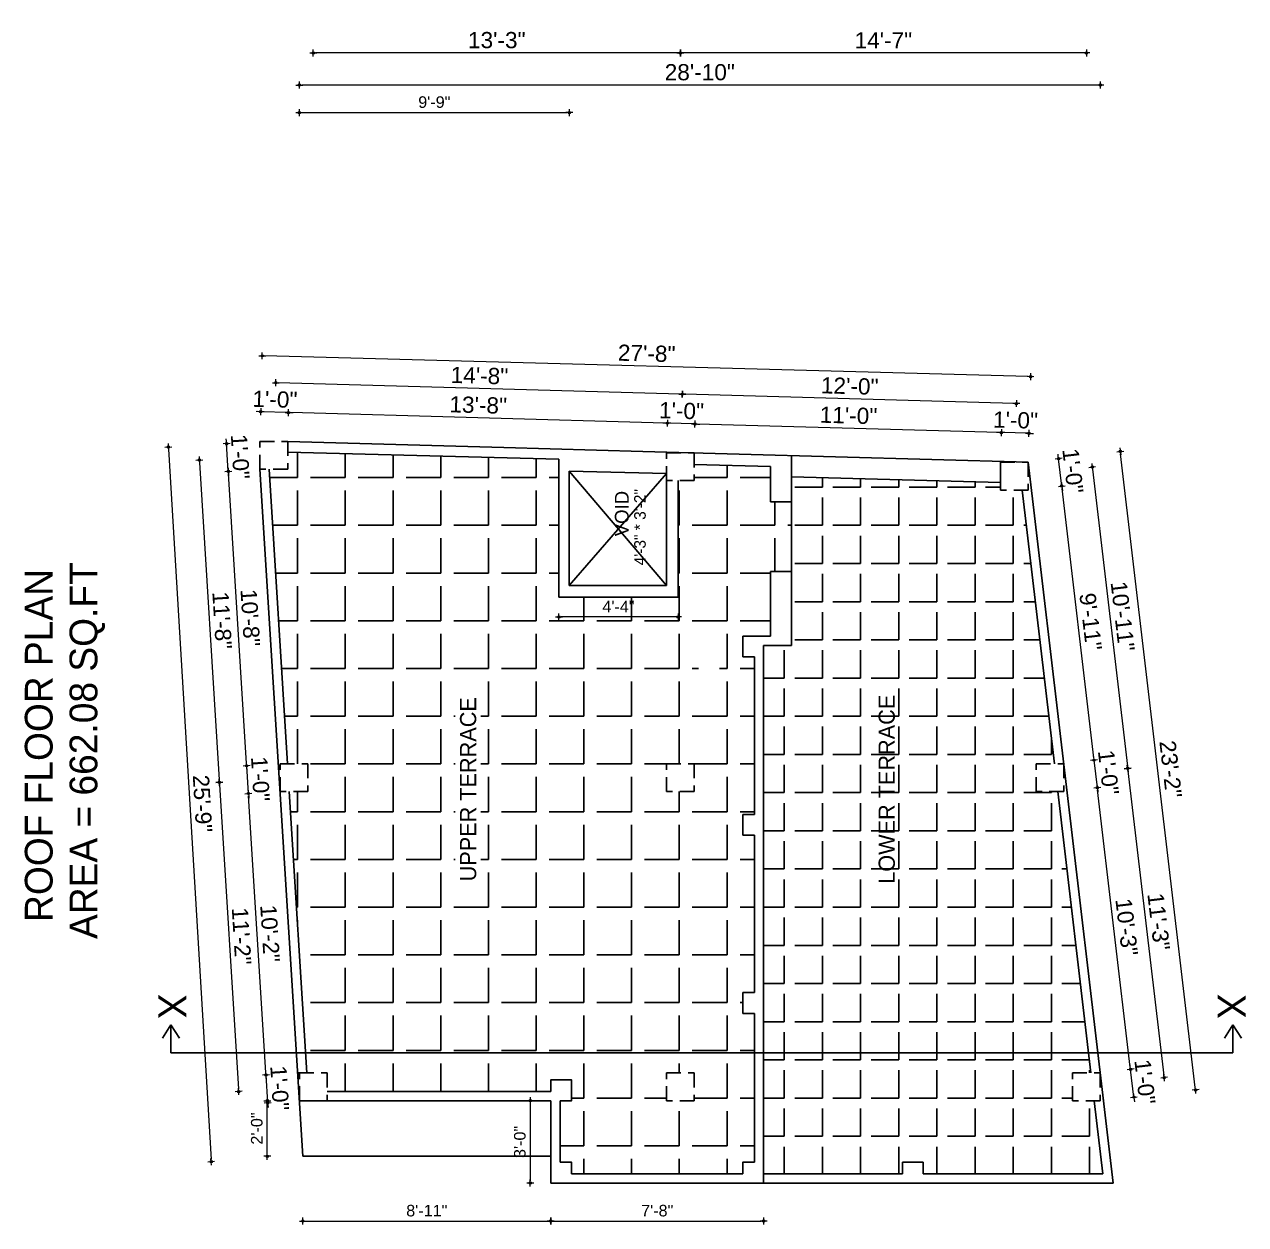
# Model space of a CAD drawing. Header units: inches. Extents: x 10143 to 33197, y -150 to 3760.
# Drawn here: x 25747 to 26275, y 1393 to 1912 of the extents above; entities that cross this region are included whole.
import ezdxf
from ezdxf.enums import TextEntityAlignment as Align

# ---------------------------------------------------------------- set-up
doc = ezdxf.new("R2010")
doc.units = ezdxf.units.IN
doc.header["$LTSCALE"] = 0.5
doc.header["$MEASUREMENT"] = 0
doc.header["$PDMODE"] = 66
doc.linetypes.add('DASHED2', pattern=[0.375, 0.25, -0.125])
for name, color, linetype, lineweight in [('DW TEXT', 92, 'Continuous', 15), ('hatch', 9, 'Continuous', 0), ('Toilet', 7, 'Continuous', 25)]:
    doc.layers.add(name, color=color, linetype=linetype, lineweight=lineweight)
doc.styles.add('CEN', font='GOTHIC.TTF')
doc.styles.get("Standard").update_dxf_attribs({"font": 'arial.ttf'})
doc.dimstyles.new('S8', dxfattribs={"dimtxt": 5, "dimasz": 1, "dimexe": 6, "dimexo": 18, "dimgap": 1.9375, "dimtad": 1, "dimdec": 0, "dimzin": 3, "dimdsep": 46, "dimlunit": 4, "dimtxsty": 'Standard', "dimblk": 'dot 2', "dimcen": 12, "dimse1": 1, "dimse2": 1, "dimclrd": 1, "dimclre": 1, "dimclrt": 256, "dimadec": 0, "dimazin": 0, "dimtfac": 0.75, "dimtdec": 0, "dimtix": 1, "dimtmove": 1, "dimatfit": 3, "dimldrblk": 'DOT', "dimfxl": 1, "dimtolj": 1, "dimtzin": 0, "dimlwd": 9, "dimlwe": 9, "dimarcsym": 0})
pattern_1 = [(90, (27741.979, -21817.214), (-20.625, 6e-15), [15, -5.625]), (180, (27741.979, -21817.214), (-8e-15, -20.625), [15, -5.625])]
pattern_2 = [(90, (27741.979, -21817.214), (-16.5, 5e-15), [12, -4.5]), (180, (27741.979, -21817.214), (-6e-15, -16.5), [12, -4.5])]

# ---------------------------------------------------------------- blocks, each defined once
blk = doc.blocks.new('dot1')
at = {"layer": 'hatch'}
h = blk.add_hatch(color=256, dxfattribs=at)
edge = h.paths.add_edge_path()
edge.add_arc((0, 0), 1, 0, 360)
for p, q in [((3, 0), (-3, 0)), ((0, 3), (0, -3))]:
    blk.add_line(p, q, dxfattribs=at)
blk.add_circle((0, 0), 1, dxfattribs=at)
blk = doc.blocks.new('dot 2')
at = {"layer": 'hatch', "xscale": 0.5, "yscale": 0.5, "zscale": 0.5}
blk.add_blockref('dot1', (0, 0), dxfattribs=at)
blk = doc.blocks.new('*D1821')
at = {"layer": 'Defpoints', "color": 0, "transparency": 16777216}
for p in [(26030.57, 1935.47), (26206.06, 1935.47), (26030.57, 1899.41)]:
    blk.add_point(p, dxfattribs=at)
at = {"layer": 'Toilet', "color": 1, "lineweight": 9, "transparency": 16777216}
blk.add_line((26205.06, 1899.41), (26031.57, 1899.41), dxfattribs=at)
at = {"layer": 'Toilet', "color": 1, "lineweight": 9, "transparency": 16777216, "rotation": 180}
blk.add_blockref('dot 2', (26030.57, 1899.41), dxfattribs=at)
at = {"layer": 'Toilet', "color": 1, "lineweight": 9, "transparency": 16777216}
blk.add_blockref('dot 2', (26206.06, 1899.41), dxfattribs=at)
at = {"layer": 'Toilet', "transparency": 16777216, "insert": (26118.32, 1904.86), "char_height": 7, "attachment_point": 5}
blk.add_mtext('\\A1;14\'-7"', dxfattribs=at)
blk = doc.blocks.new('_Dot')
at = {"color": 0, "linetype": 'ByBlock', "lineweight": -2}
blk.add_line((-0.5, 0), (-1, 0), dxfattribs=at)
at = {"color": 0, "linetype": 'ByBlock', "const_width": 0.5}
blk.add_lwpolyline([(-0.25, 0, 1), (0.25, 0, 1)], format="xyb", close=True, dxfattribs=at)
blk = doc.blocks.new('*D1822')
at = {"layer": 'Defpoints', "color": 0, "transparency": 16777216}
for p in [(25871.89, 1935.47), (26030.57, 1935.47), (25871.89, 1899.41)]:
    blk.add_point(p, dxfattribs=at)
at = {"layer": 'Toilet', "color": 1, "lineweight": 9, "transparency": 16777216}
blk.add_line((26029.57, 1899.41), (25872.89, 1899.41), dxfattribs=at)
at = {"layer": 'Toilet', "color": 1, "lineweight": 9, "transparency": 16777216, "rotation": 180}
blk.add_blockref('dot 2', (25871.89, 1899.41), dxfattribs=at)
at = {"layer": 'Toilet', "color": 1, "lineweight": 9, "transparency": 16777216}
blk.add_blockref('dot 2', (26030.57, 1899.41), dxfattribs=at)
at = {"layer": 'Toilet', "transparency": 16777216, "insert": (25951.23, 1904.92), "char_height": 7, "attachment_point": 5}
blk.add_mtext('\\A1;13\'-3"', dxfattribs=at)
blk = doc.blocks.new('*D1823')
at = {"layer": 'Defpoints', "color": 0, "transparency": 16777216}
for p in [(25865.89, 1929.47), (26212.06, 1929.47), (25865.89, 1885.53)]:
    blk.add_point(p, dxfattribs=at)
at = {"layer": 'Toilet', "color": 1, "lineweight": 9, "transparency": 16777216}
blk.add_line((26211.06, 1885.53), (25866.89, 1885.53), dxfattribs=at)
at = {"layer": 'Toilet', "color": 1, "lineweight": 9, "transparency": 16777216, "rotation": 180}
blk.add_blockref('dot 2', (25865.89, 1885.53), dxfattribs=at)
at = {"layer": 'Toilet', "color": 1, "lineweight": 9, "transparency": 16777216}
blk.add_blockref('dot 2', (26212.06, 1885.53), dxfattribs=at)
at = {"layer": 'Toilet', "transparency": 16777216, "insert": (26038.98, 1891.04), "char_height": 7, "attachment_point": 5}
blk.add_mtext('\\A1;28\'-10"', dxfattribs=at)
blk = doc.blocks.new('*D1852')
at = {"layer": 'Defpoints', "color": 0, "transparency": 16777216}
for p in [(25865.89, 1929.47), (25982.57, 1929.47), (25982.57, 1873.64)]:
    blk.add_point(p, dxfattribs=at)
at = {"layer": 'Toilet', "color": 1, "lineweight": 9, "transparency": 16777216}
blk.add_line((25866.89, 1873.64), (25981.57, 1873.64), dxfattribs=at)
at = {"layer": 'Toilet', "color": 1, "lineweight": 9, "transparency": 16777216, "rotation": 180}
blk.add_blockref('dot 2', (25865.89, 1873.64), dxfattribs=at)
at = {"layer": 'Toilet', "color": 1, "lineweight": 9, "transparency": 16777216}
blk.add_blockref('dot 2', (25982.57, 1873.64), dxfattribs=at)
at = {"layer": 'Toilet', "transparency": 16777216, "insert": (25924.23, 1878.13), "char_height": 5, "attachment_point": 5}
blk.add_mtext('\\A1;9\'-9"', dxfattribs=at)
blk = doc.blocks.new('*D1873')
at = {"layer": 'Defpoints', "color": 0, "transparency": 16777216}
for p in [(26212.06, 1458.64), (26225.18, 1460.19), (26213.48, 1446.64)]:
    blk.add_point(p, dxfattribs=at)
at = {"layer": 'Toilet', "color": 1, "lineweight": 9, "transparency": 16777216}
for p, q in [((26225.06, 1461.18), (26224.94, 1462.17)), ((26226.59, 1448.19), (26225.18, 1460.19)), ((26226.71, 1447.19), (26226.83, 1446.2))]:
    blk.add_line(p, q, dxfattribs=at)
for p, rotation in [((26225.18, 1460.19), 276.7273510482261), ((26226.59, 1448.19), 96.72735104822614)]:
    blk.add_blockref('dot 2', p, dxfattribs=dict(at, rotation=rotation))
at = {"layer": 'Toilet', "transparency": 16777216, "insert": (26231.36, 1454.83), "char_height": 7, "attachment_point": 5, "rotation": 276.7274}
blk.add_mtext('\\A1;1\'-0"', dxfattribs=at)
blk = doc.blocks.new('*D1874')
at = {"layer": 'Defpoints', "color": 0, "transparency": 16777216}
for p in [(26196.3, 1580.26), (26210.81, 1581.97), (26212.06, 1458.64)]:
    blk.add_point(p, dxfattribs=at)
at = {"layer": 'Toilet', "color": 1, "lineweight": 9, "transparency": 16777216}
blk.add_line((26225.06, 1461.18), (26210.93, 1580.98), dxfattribs=at)
for p, rotation in [((26210.81, 1581.97), 96.72735104826441), ((26225.18, 1460.19), 276.7273510482644)]:
    blk.add_blockref('dot 2', p, dxfattribs=dict(at, rotation=rotation))
at = {"layer": 'Toilet', "transparency": 16777216, "insert": (26223.47, 1521.72), "char_height": 7, "attachment_point": 5, "rotation": 276.7274}
blk.add_mtext('\\A1;10\'-3"', dxfattribs=at)
blk = doc.blocks.new('*D1875')
at = {"layer": 'Defpoints', "color": 0, "transparency": 16777216}
for p in [(26196.3, 1592.26), (26209.41, 1593.81), (26196.3, 1580.26)]:
    blk.add_point(p, dxfattribs=at)
at = {"layer": 'Toilet', "color": 1, "lineweight": 9, "transparency": 16777216}
for p, q in [((26209.3, 1594.8), (26209.18, 1595.79)), ((26210.81, 1581.97), (26209.41, 1593.81)), ((26210.93, 1580.98), (26211.04, 1579.99))]:
    blk.add_line(p, q, dxfattribs=at)
for p, rotation in [((26209.41, 1593.81), 276.7273510482644), ((26210.81, 1581.97), 96.72735104826441)]:
    blk.add_blockref('dot 2', p, dxfattribs=dict(at, rotation=rotation))
at = {"layer": 'Toilet', "transparency": 16777216, "insert": (26215.59, 1588.54), "char_height": 7, "attachment_point": 5, "rotation": 276.7274}
blk.add_mtext('\\A1;1\'-0"', dxfattribs=at)
blk = doc.blocks.new('*D1876')
at = {"layer": 'Defpoints', "color": 0, "transparency": 16777216}
for p in [(26180.93, 1710.54), (26195.44, 1712.25), (26196.3, 1592.26)]:
    blk.add_point(p, dxfattribs=at)
at = {"layer": 'Toilet', "color": 1, "lineweight": 9, "transparency": 16777216}
blk.add_line((26209.3, 1594.8), (26195.56, 1711.26), dxfattribs=at)
for p, rotation in [((26195.44, 1712.25), 96.72735104826441), ((26209.41, 1593.81), 276.7273510482644)]:
    blk.add_blockref('dot 2', p, dxfattribs=dict(at, rotation=rotation))
at = {"layer": 'Toilet', "transparency": 16777216, "insert": (26207.9, 1653.67), "char_height": 7, "attachment_point": 5, "rotation": 276.7274}
blk.add_mtext('\\A1;9\'-11"', dxfattribs=at)
blk = doc.blocks.new('*D1877')
at = {"layer": 'Defpoints', "color": 0, "transparency": 16777216}
for p in [(26180.93, 1722.54), (26194.05, 1724.09), (26180.93, 1710.54)]:
    blk.add_point(p, dxfattribs=at)
at = {"layer": 'Toilet', "color": 1, "lineweight": 9, "transparency": 16777216}
for p, q in [((26193.93, 1725.08), (26193.81, 1726.07)), ((26195.44, 1712.25), (26194.05, 1724.09)), ((26195.56, 1711.26), (26195.68, 1710.26))]:
    blk.add_line(p, q, dxfattribs=at)
for p, rotation in [((26194.05, 1724.09), 276.7273510482644), ((26195.44, 1712.25), 96.72735104826441)]:
    blk.add_blockref('dot 2', p, dxfattribs=dict(at, rotation=rotation))
at = {"layer": 'Toilet', "transparency": 16777216, "insert": (26200.22, 1718.81), "char_height": 7, "attachment_point": 5, "rotation": 276.7274}
blk.add_mtext('\\A1;1\'-0"', dxfattribs=at)
blk = doc.blocks.new('*D1878')
at = {"layer": 'Defpoints', "color": 0, "transparency": 16777216}
for p in [(26174.93, 1716.54), (26223.94, 1590.23), (26190.3, 1586.26)]:
    blk.add_point(p, dxfattribs=at)
at = {"layer": 'Toilet', "color": 1, "lineweight": 9, "transparency": 16777216}
blk.add_line((26208.69, 1719.51), (26223.83, 1591.22), dxfattribs=at)
for p, rotation in [((26208.58, 1720.51), 96.72735104822522), ((26223.94, 1590.23), 276.7273510482252)]:
    blk.add_blockref('dot 2', p, dxfattribs=dict(at, rotation=rotation))
at = {"layer": 'Toilet', "transparency": 16777216, "insert": (26221.73, 1656.01), "char_height": 7, "attachment_point": 5, "rotation": 276.7274}
blk.add_mtext('\\A1;10\'-11"', dxfattribs=at)
blk = doc.blocks.new('*D1879')
at = {"layer": 'Defpoints', "color": 0, "transparency": 16777216}
for p in [(26190.3, 1586.26), (26206.06, 1452.64), (26239.7, 1456.61)]:
    blk.add_point(p, dxfattribs=at)
at = {"layer": 'Toilet', "color": 1, "lineweight": 9, "transparency": 16777216}
blk.add_line((26224.06, 1589.24), (26239.59, 1457.6), dxfattribs=at)
for p, rotation in [((26223.94, 1590.23), 96.72735104826447), ((26239.7, 1456.61), 276.7273510482644)]:
    blk.add_blockref('dot 2', p, dxfattribs=dict(at, rotation=rotation))
at = {"layer": 'Toilet', "transparency": 16777216, "insert": (26237.3, 1524.06), "char_height": 7, "attachment_point": 5, "rotation": 276.7274}
blk.add_mtext('\\A1;11\'-3"', dxfattribs=at)
blk = doc.blocks.new('*D1880')
at = {"layer": 'Defpoints', "color": 0, "transparency": 16777216}
for p in [(26220.73, 1727.23), (26180.93, 1722.54), (26213.48, 1446.64)]:
    blk.add_point(p, dxfattribs=at)
at = {"layer": 'Toilet', "color": 1, "lineweight": 9, "transparency": 16777216}
blk.add_line((26253.16, 1452.33), (26220.85, 1726.24), dxfattribs=at)
for p, rotation in [((26220.73, 1727.23), 96.72735104822537), ((26253.27, 1451.33), 276.7273510482254)]:
    blk.add_blockref('dot 2', p, dxfattribs=dict(at, rotation=rotation))
at = {"layer": 'Toilet', "transparency": 16777216, "insert": (26242.48, 1589.93), "char_height": 7, "attachment_point": 5, "rotation": 276.7274}
blk.add_mtext('\\A1;23\'-2"', dxfattribs=at)
blk = doc.blocks.new('*D1881')
at = {"layer": 'Defpoints', "color": 0, "transparency": 16777216}
for p in [(26031.45, 1751.97), (26030.57, 1720.59), (26174.93, 1716.54)]:
    blk.add_point(p, dxfattribs=at)
at = {"layer": 'Toilet', "color": 1, "lineweight": 9, "transparency": 16777216}
blk.add_line((26174.81, 1747.95), (26032.45, 1751.94), dxfattribs=at)
for p, rotation in [((26031.45, 1751.97), 178.3940478382747), ((26175.81, 1747.92), 358.3940478382747)]:
    blk.add_blockref('dot 2', p, dxfattribs=dict(at, rotation=rotation))
at = {"layer": 'Toilet', "transparency": 16777216, "insert": (26103.79, 1755.45), "char_height": 7, "attachment_point": 5, "rotation": 358.394}
blk.add_mtext('\\A1;12\'-0"', dxfattribs=at)
blk = doc.blocks.new('*D1882')
at = {"layer": 'Defpoints', "color": 0, "transparency": 16777216}
for p in [(25855.72, 1756.89), (25854.84, 1725.51), (26030.57, 1720.59)]:
    blk.add_point(p, dxfattribs=at)
at = {"layer": 'Toilet', "color": 1, "lineweight": 9, "transparency": 16777216}
blk.add_line((26030.45, 1752), (25856.72, 1756.87), dxfattribs=at)
for p, rotation in [((25855.72, 1756.89), 178.3940478382136), ((26031.45, 1751.97), 358.3940478382136)]:
    blk.add_blockref('dot 2', p, dxfattribs=dict(at, rotation=rotation))
at = {"layer": 'Toilet', "transparency": 16777216, "insert": (25943.74, 1759.94), "char_height": 7, "attachment_point": 5, "rotation": 358.394}
blk.add_mtext('\\A1;14\'-8"', dxfattribs=at)
blk = doc.blocks.new('*D1809')
at = {"layer": 'Defpoints', "color": 0, "transparency": 16777216}
for p in [(26169.28, 1735.38), (26168.93, 1722.88), (26180.93, 1722.54)]:
    blk.add_point(p, dxfattribs=at)
at = {"layer": 'Toilet', "color": 1, "lineweight": 9, "transparency": 16777216}
for p, q in [((26168.28, 1735.41), (26167.28, 1735.44)), ((26181.28, 1735.05), (26169.28, 1735.38)), ((26182.28, 1735.02), (26183.28, 1734.99))]:
    blk.add_line(p, q, dxfattribs=at)
for p, rotation in [((26169.28, 1735.38), 358.3940478382726), ((26181.28, 1735.05), 178.3940478382726)]:
    blk.add_blockref('dot 2', p, dxfattribs=dict(at, rotation=rotation))
at = {"layer": 'Toilet', "transparency": 16777216, "insert": (26175.44, 1740.73), "char_height": 7, "attachment_point": 5, "rotation": 358.394}
blk.add_mtext('\\A1;1\'-0"', dxfattribs=at)
blk = doc.blocks.new('*D1883')
at = {"layer": 'Defpoints', "color": 0, "transparency": 16777216}
for p in [(26036.92, 1739.1), (26036.57, 1726.59), (26168.93, 1722.88)]:
    blk.add_point(p, dxfattribs=at)
at = {"layer": 'Toilet', "color": 1, "lineweight": 9, "transparency": 16777216}
blk.add_line((26168.28, 1735.41), (26037.92, 1739.07), dxfattribs=at)
for p, rotation in [((26036.92, 1739.1), 178.3940478382136), ((26169.28, 1735.38), 358.3940478382136)]:
    blk.add_blockref('dot 2', p, dxfattribs=dict(at, rotation=rotation))
at = {"layer": 'Toilet', "transparency": 16777216, "insert": (26103.26, 1742.75), "char_height": 7, "attachment_point": 5, "rotation": 358.394}
blk.add_mtext('\\A1;11\'-0"', dxfattribs=at)
blk = doc.blocks.new('*D1907')
at = {"layer": 'Defpoints', "color": 0, "transparency": 16777216}
for p in [(26024.93, 1739.43), (26024.57, 1726.59), (26036.57, 1726.59)]:
    blk.add_point(p, dxfattribs=at)
at = {"layer": 'Toilet', "color": 1, "lineweight": 9, "transparency": 16777216}
for p, q in [((26023.93, 1739.46), (26022.93, 1739.49)), ((26036.92, 1739.1), (26024.93, 1739.43)), ((26037.92, 1739.07), (26038.92, 1739.04))]:
    blk.add_line(p, q, dxfattribs=at)
for p, rotation in [((26024.93, 1739.43), 358.3940478382136), ((26036.92, 1739.1), 178.3940478382136)]:
    blk.add_blockref('dot 2', p, dxfattribs=dict(at, rotation=rotation))
at = {"layer": 'Toilet', "transparency": 16777216, "insert": (26031.08, 1744.77), "char_height": 7, "attachment_point": 5, "rotation": 358.394}
blk.add_mtext('\\A1;1\'-0"', dxfattribs=at)
blk = doc.blocks.new('*D1908')
at = {"layer": 'Defpoints', "color": 0, "transparency": 16777216}
for p in [(25861.19, 1744.02), (25860.84, 1731.51), (26024.57, 1726.59)]:
    blk.add_point(p, dxfattribs=at)
at = {"layer": 'Toilet', "color": 1, "lineweight": 9, "transparency": 16777216}
blk.add_line((26023.93, 1739.46), (25862.19, 1743.99), dxfattribs=at)
for p, rotation in [((25861.19, 1744.02), 178.3940478382136), ((26024.93, 1739.43), 358.3940478382136)]:
    blk.add_blockref('dot 2', p, dxfattribs=dict(at, rotation=rotation))
at = {"layer": 'Toilet', "transparency": 16777216, "insert": (25943.21, 1747.24), "char_height": 7, "attachment_point": 5, "rotation": 358.394}
blk.add_mtext('\\A1;13\'-8"', dxfattribs=at)
blk = doc.blocks.new('*D1909')
at = {"layer": 'Defpoints', "color": 0, "transparency": 16777216}
for p in [(25849.2, 1744.36), (25848.84, 1731.51), (25860.84, 1731.51)]:
    blk.add_point(p, dxfattribs=at)
at = {"layer": 'Toilet', "color": 1, "lineweight": 9, "transparency": 16777216}
for p, q in [((25848.2, 1744.39), (25847.2, 1744.41)), ((25861.19, 1744.02), (25849.2, 1744.36)), ((25862.19, 1743.99), (25863.19, 1743.97))]:
    blk.add_line(p, q, dxfattribs=at)
for p, rotation in [((25849.2, 1744.36), 358.3940478382136), ((25861.19, 1744.02), 178.3940478382136)]:
    blk.add_blockref('dot 2', p, dxfattribs=dict(at, rotation=rotation))
at = {"layer": 'Toilet', "transparency": 16777216, "insert": (25855.35, 1749.7), "char_height": 7, "attachment_point": 5, "rotation": 358.394}
blk.add_mtext('\\A1;1\'-0"', dxfattribs=at)
blk = doc.blocks.new('*D1910')
at = {"layer": 'Defpoints', "color": 0, "transparency": 16777216}
for p in [(25849.84, 1768.53), (25848.84, 1731.51), (26180.93, 1722.54)]:
    blk.add_point(p, dxfattribs=at)
at = {"layer": 'Toilet', "color": 1, "lineweight": 9, "transparency": 16777216}
blk.add_line((26180.93, 1759.58), (25850.84, 1768.5), dxfattribs=at)
for p, rotation in [((25849.84, 1768.53), 178.452048590756), ((26181.93, 1759.56), 358.452048590756)]:
    blk.add_blockref('dot 2', p, dxfattribs=dict(at, rotation=rotation))
at = {"layer": 'Toilet', "transparency": 16777216, "insert": (26016.03, 1769.55), "char_height": 7, "attachment_point": 5, "rotation": 358.452}
blk.add_mtext('\\A1;27\'-8"', dxfattribs=at)
blk = doc.blocks.new('*D1911')
at = {"layer": 'Defpoints', "color": 0, "transparency": 16777216}
for p in [(25851.49, 1457.79), (25865.14, 1458.64), (25865.89, 1446.64)]:
    blk.add_point(p, dxfattribs=at)
at = {"layer": 'Toilet', "color": 1, "lineweight": 9, "transparency": 16777216}
for p, q in [((25851.43, 1458.78), (25851.36, 1459.78)), ((25852.24, 1445.79), (25851.49, 1457.79)), ((25852.3, 1444.79), (25852.36, 1443.79))]:
    blk.add_line(p, q, dxfattribs=at)
for p, rotation in [((25851.49, 1457.79), 273.575827605936), ((25852.24, 1445.79), 93.57582760593601)]:
    blk.add_blockref('dot 2', p, dxfattribs=dict(at, rotation=rotation))
at = {"layer": 'Toilet', "transparency": 16777216, "insert": (25857.36, 1452.13), "char_height": 7, "attachment_point": 5, "rotation": 273.5758}
blk.add_mtext('\\A1;1\'-0"', dxfattribs=at)
blk = doc.blocks.new('*D1912')
at = {"layer": 'Defpoints', "color": 0, "transparency": 16777216}
for p in [(25843.89, 1579.41), (25857.54, 1580.26), (25865.14, 1458.64)]:
    blk.add_point(p, dxfattribs=at)
at = {"layer": 'Toilet', "color": 1, "lineweight": 9, "transparency": 16777216}
blk.add_line((25851.43, 1458.78), (25843.95, 1578.41), dxfattribs=at)
for p, rotation in [((25843.89, 1579.41), 93.57582760592229), ((25851.49, 1457.79), 273.5758276059223)]:
    blk.add_blockref('dot 2', p, dxfattribs=dict(at, rotation=rotation))
at = {"layer": 'Toilet', "transparency": 16777216, "insert": (25853.19, 1518.94), "char_height": 7, "attachment_point": 5, "rotation": 273.5758}
blk.add_mtext('\\A1;10\'-2"', dxfattribs=at)
blk = doc.blocks.new('*D1913')
at = {"layer": 'Defpoints', "color": 0, "transparency": 16777216}
for p in [(25843.14, 1591.36), (25857.54, 1592.26), (25857.54, 1580.26)]:
    blk.add_point(p, dxfattribs=at)
at = {"layer": 'Toilet', "color": 1, "lineweight": 9, "transparency": 16777216}
for p, q in [((25843.08, 1592.36), (25843.02, 1593.36)), ((25843.89, 1579.41), (25843.14, 1591.36)), ((25843.95, 1578.41), (25844.01, 1577.41))]:
    blk.add_line(p, q, dxfattribs=at)
for p, rotation in [((25843.14, 1591.36), 273.5758276059223), ((25843.89, 1579.41), 93.57582760592229)]:
    blk.add_blockref('dot 2', p, dxfattribs=dict(at, rotation=rotation))
at = {"layer": 'Toilet', "transparency": 16777216, "insert": (25849.02, 1585.73), "char_height": 7, "attachment_point": 5, "rotation": 273.5758}
blk.add_mtext('\\A1;1\'-0"', dxfattribs=at)
blk = doc.blocks.new('*D1914')
at = {"layer": 'Defpoints', "color": 0, "transparency": 16777216}
for p in [(25835.19, 1718.66), (25848.84, 1719.51), (25857.54, 1592.26)]:
    blk.add_point(p, dxfattribs=at)
at = {"layer": 'Toilet', "color": 1, "lineweight": 9, "transparency": 16777216}
blk.add_line((25843.08, 1592.36), (25835.25, 1717.66), dxfattribs=at)
for p, rotation in [((25835.19, 1718.66), 93.57582760592229), ((25843.14, 1591.36), 273.5758276059223)]:
    blk.add_blockref('dot 2', p, dxfattribs=dict(at, rotation=rotation))
at = {"layer": 'Toilet', "transparency": 16777216, "insert": (25844.66, 1655.35), "char_height": 7, "attachment_point": 5, "rotation": 273.5758}
blk.add_mtext('\\A1;10\'-8"', dxfattribs=at)
blk = doc.blocks.new('*D1915')
at = {"layer": 'Defpoints', "color": 0, "transparency": 16777216}
for p in [(25848.84, 1731.51), (25834.44, 1730.61), (25848.84, 1719.51)]:
    blk.add_point(p, dxfattribs=at)
at = {"layer": 'Toilet', "color": 1, "lineweight": 9, "transparency": 16777216}
for p, q in [((25834.38, 1731.61), (25834.31, 1732.61)), ((25835.19, 1718.66), (25834.44, 1730.61)), ((25835.25, 1717.66), (25835.31, 1716.66))]:
    blk.add_line(p, q, dxfattribs=at)
for p, rotation in [((25834.44, 1730.61), 273.5758276059223), ((25835.19, 1718.66), 93.57582760592229)]:
    blk.add_blockref('dot 2', p, dxfattribs=dict(at, rotation=rotation))
at = {"layer": 'Toilet', "transparency": 16777216, "insert": (25840.31, 1724.98), "char_height": 7, "attachment_point": 5, "rotation": 273.5758}
blk.add_mtext('\\A1;1\'-0"', dxfattribs=at)
blk = doc.blocks.new('*D1916')
at = {"layer": 'Defpoints', "color": 0, "transparency": 16777216}
for p in [(25854.84, 1725.51), (25831.33, 1584.25), (25863.54, 1586.26)]:
    blk.add_point(p, dxfattribs=at)
at = {"layer": 'Toilet', "color": 1, "lineweight": 9, "transparency": 16777216}
blk.add_line((25822.69, 1722.5), (25831.26, 1585.25), dxfattribs=at)
for p, rotation in [((25822.62, 1723.5), 93.57584364637044), ((25831.33, 1584.25), 273.5758436463705)]:
    blk.add_blockref('dot 2', p, dxfattribs=dict(at, rotation=rotation))
at = {"layer": 'Toilet', "transparency": 16777216, "insert": (25832.48, 1654.22), "char_height": 7, "attachment_point": 5, "rotation": 273.5758}
blk.add_mtext('\\A1;11\'-8"', dxfattribs=at)
blk = doc.blocks.new('*D1917')
at = {"layer": 'Defpoints', "color": 0, "transparency": 16777216}
for p in [(25863.54, 1586.26), (25871.89, 1452.64), (25839.68, 1450.63)]:
    blk.add_point(p, dxfattribs=at)
at = {"layer": 'Toilet', "color": 1, "lineweight": 9, "transparency": 16777216}
blk.add_line((25831.39, 1583.25), (25839.61, 1451.62), dxfattribs=at)
for p, rotation in [((25831.33, 1584.25), 93.57584364624032), ((25839.68, 1450.63), 273.5758436462403)]:
    blk.add_blockref('dot 2', p, dxfattribs=dict(at, rotation=rotation))
at = {"layer": 'Toilet', "transparency": 16777216, "insert": (25840.94, 1517.78), "char_height": 7, "attachment_point": 5, "rotation": 273.5758}
blk.add_mtext('\\A1;11\'-2"', dxfattribs=at)
blk = doc.blocks.new('*D1918')
at = {"layer": 'Defpoints', "color": 0, "transparency": 16777216}
for p in [(25848.84, 1731.51), (25827.78, 1420.26), (25867.39, 1422.64)]:
    blk.add_point(p, dxfattribs=at)
at = {"layer": 'Toilet', "color": 1, "lineweight": 9, "transparency": 16777216}
blk.add_line((25809.29, 1728.14), (25827.72, 1421.26), dxfattribs=at)
for p, rotation in [((25809.23, 1729.13), 93.43725126319343), ((25827.78, 1420.26), 273.4372512631934)]:
    blk.add_blockref('dot 2', p, dxfattribs=dict(at, rotation=rotation))
at = {"layer": 'Toilet', "transparency": 16777216, "insert": (25824.01, 1575.03), "char_height": 7, "attachment_point": 5, "rotation": 273.4373}
blk.add_mtext('\\A1;25\'-9"', dxfattribs=at)
blk = doc.blocks.new('*D1919')
at = {"layer": 'Defpoints', "color": 0, "transparency": 16777216}
for p in [(25974.57, 1411.08), (26066.57, 1411.08), (26066.57, 1394.64)]:
    blk.add_point(p, dxfattribs=at)
at = {"layer": 'Toilet', "color": 1, "lineweight": 9, "transparency": 16777216}
blk.add_line((25975.57, 1394.64), (26065.57, 1394.64), dxfattribs=at)
at = {"layer": 'Toilet', "color": 1, "lineweight": 9, "transparency": 16777216, "rotation": 180}
blk.add_blockref('dot 2', (25974.57, 1394.64), dxfattribs=at)
at = {"layer": 'Toilet', "color": 1, "lineweight": 9, "transparency": 16777216}
blk.add_blockref('dot 2', (26066.57, 1394.64), dxfattribs=at)
at = {"layer": 'Toilet', "transparency": 16777216, "insert": (26020.57, 1399.13), "char_height": 5, "attachment_point": 5}
blk.add_mtext('\\A1;7\'-8"', dxfattribs=at)
blk = doc.blocks.new('*D1811')
at = {"layer": 'Defpoints', "color": 0, "transparency": 16777216}
for p in [(25867.39, 1422.64), (25974.57, 1420.08), (25974.57, 1394.64)]:
    blk.add_point(p, dxfattribs=at)
at = {"layer": 'Toilet', "color": 1, "lineweight": 9, "transparency": 16777216}
blk.add_line((25868.39, 1394.64), (25973.57, 1394.64), dxfattribs=at)
at = {"layer": 'Toilet', "color": 1, "lineweight": 9, "transparency": 16777216, "rotation": 180}
blk.add_blockref('dot 2', (25867.39, 1394.64), dxfattribs=at)
at = {"layer": 'Toilet', "color": 1, "lineweight": 9, "transparency": 16777216}
blk.add_blockref('dot 2', (25974.57, 1394.64), dxfattribs=at)
at = {"layer": 'Toilet', "transparency": 16777216, "insert": (25920.98, 1399.13), "char_height": 5, "attachment_point": 5}
blk.add_mtext('\\A1;8\'-11"', dxfattribs=at)
blk = doc.blocks.new('*D1812')
at = {"layer": 'Defpoints', "color": 0, "transparency": 16777216}
for p in [(25852, 1446.64), (25865.89, 1446.64), (25867.39, 1422.64)]:
    blk.add_point(p, dxfattribs=at)
at = {"layer": 'Toilet', "color": 1, "lineweight": 9, "transparency": 16777216}
blk.add_line((25852, 1423.64), (25852, 1445.64), dxfattribs=at)
for p, rotation in [((25852, 1446.64), 90), ((25852, 1422.64), 270)]:
    blk.add_blockref('dot 2', p, dxfattribs=dict(at, rotation=rotation))
at = {"layer": 'Toilet', "transparency": 16777216, "insert": (25847.51, 1434.64), "char_height": 5, "attachment_point": 5, "rotation": 90}
blk.add_mtext('\\A1;2\'-0"', dxfattribs=at)
blk = doc.blocks.new('*D1920')
at = {"layer": 'Defpoints', "color": 0, "transparency": 16777216}
for p in [(25978.07, 1664.26), (26029.57, 1664.26), (25978.07, 1655.74)]:
    blk.add_point(p, dxfattribs=at)
at = {"layer": 'Toilet', "color": 1, "lineweight": 9, "transparency": 16777216}
blk.add_line((26028.57, 1655.74), (25979.07, 1655.74), dxfattribs=at)
at = {"layer": 'Toilet', "color": 1, "lineweight": 9, "transparency": 16777216, "rotation": 180}
blk.add_blockref('dot 2', (25978.07, 1655.74), dxfattribs=at)
at = {"layer": 'Toilet', "color": 1, "lineweight": 9, "transparency": 16777216}
blk.add_blockref('dot 2', (26029.57, 1655.74), dxfattribs=at)
at = {"layer": 'Toilet', "transparency": 16777216, "insert": (26003.82, 1660.17), "char_height": 5, "attachment_point": 5}
blk.add_mtext('\\A1;4\'-4"', dxfattribs=at)
blk = doc.blocks.new('*D1921')
at = {"layer": 'Defpoints', "color": 0, "transparency": 16777216}
for p in [(25974.57, 1446.64), (25965.7, 1411.08), (25974.57, 1411.08)]:
    blk.add_point(p, dxfattribs=at)
at = {"layer": 'Toilet', "color": 1, "lineweight": 9, "transparency": 16777216}
blk.add_line((25965.7, 1445.64), (25965.7, 1412.08), dxfattribs=at)
for p, rotation in [((25965.7, 1446.64), 90), ((25965.7, 1411.08), 270)]:
    blk.add_blockref('dot 2', p, dxfattribs=dict(at, rotation=rotation))
at = {"layer": 'Toilet', "transparency": 16777216, "insert": (25961.21, 1428.86), "char_height": 5, "attachment_point": 5, "rotation": 90}
blk.add_mtext('\\A1;3\'-0"', dxfattribs=at)

msp = doc.modelspace()

# ---------------------------------------------------------------- hatches: boundary and pattern name
at = {"layer": 'Toilet'}
h = msp.add_hatch(dxfattribs=at)
h.set_pattern_fill('ANGLE', color=256, scale=75, angle=90)
h.set_pattern_definition(pattern_1)
h.paths.add_polyline_path([(25978.07, 1664.26), (25978.07, 1723.85), (25860.84, 1726.91), (25860.84, 1719.51), (25852.84, 1719.51), (25860.8, 1592.26), (25869.54, 1592.26), (25869.54, 1580.26), (25861.55, 1580.26), (25868.6, 1467.39), (26062.57, 1467.39), (26062.57, 1484.4), (26057.57, 1484.4), (26057.57, 1493.4), (26062.57, 1493.4), (26062.57, 1561.4), (26057.57, 1561.4), (26057.57, 1570.4), (26062.57, 1570.4), (26062.57, 1638.4), (26057.57, 1638.4), (26057.57, 1647.4), (26069.57, 1647.4), (26069.57, 1675.4), (26078.57, 1675.4), (26078.57, 1705.4), (26069.57, 1705.4), (26069.57, 1720.66), (26036.57, 1721.58), (26036.57, 1714.59), (26029.57, 1714.59), (26029.57, 1664.26)])
h.paths.add_polyline_path([(26024.57, 1580.26), (26024.57, 1592.26), (26036.57, 1592.26), (26036.57, 1580.26)], flags=16)
h.paths.add_polyline_path([(25944.34, 1542.74), (25944.34, 1619.73), (25933.31, 1619.73), (25933.31, 1542.74)], flags=16)
h.paths.add_polyline_path([(26047.43, 1621.6), (26047.43, 1637.25), (26038.43, 1637.25), (26038.43, 1621.6)], flags=16)
h = msp.add_hatch(dxfattribs=at)
h.set_pattern_fill('ANGLE', color=256, scale=60, angle=90)
h.set_pattern_definition(pattern_2)
h.paths.add_polyline_path([(26193.69, 1580.26), (26184.3, 1580.26), (26184.3, 1592.26), (26192.27, 1592.26), (26178.32, 1710.54), (26168.93, 1710.54), (26168.93, 1713.86), (26078.57, 1716.22), (26078.57, 1643.4), (26066.57, 1643.4), (26066.57, 1467.39), (26207, 1467.39)])
h.paths.add_polyline_path([(26125.29, 1540.54), (26125.29, 1621.94), (26114.26, 1621.94), (26114.26, 1540.54)], flags=24)
h = msp.add_hatch(dxfattribs=at)
h.set_pattern_fill('ANGLE', color=256, scale=75, angle=90)
h.set_pattern_definition(pattern_1)
h.paths.add_polyline_path([(25868.6, 1467.39), (25869.15, 1458.64), (25877.89, 1458.64), (25877.89, 1450.64), (25974.57, 1450.64), (25974.57, 1455.64), (25983.57, 1455.64), (25983.57, 1446.64), (25978.57, 1446.64), (25978.57, 1420.08), (25983.57, 1420.08), (25983.57, 1415.08), (26057.57, 1415.08), (26057.57, 1420.08), (26062.57, 1420.08), (26062.57, 1467.39)])
h.paths.add_polyline_path([(26024.57, 1446.64), (26024.57, 1458.64), (26036.57, 1458.64), (26036.57, 1446.64)], flags=16)
h = msp.add_hatch(dxfattribs=at)
h.set_pattern_fill('ANGLE', color=256, scale=60, angle=90)
h.set_pattern_definition(pattern_2)
h.paths.add_polyline_path([(26066.57, 1467.39), (26066.57, 1415.08), (26126.57, 1415.08), (26126.57, 1420.08), (26135.57, 1420.08), (26135.57, 1415.08), (26213.17, 1415.08), (26209.48, 1446.64), (26200.06, 1446.64), (26200.06, 1458.64), (26208.03, 1458.64), (26207, 1467.39)])

# ---------------------------------------------------------------- linework, layer by layer
for p, q in [((25954.29, 1728.89), (25860.84, 1731.51)), ((25978.07, 1723.85), (25860.97, 1726.9)), ((25954.29, 1728.89), (26014.29, 1727.21)), ((26180.93, 1722.54), (26014.29, 1727.21)), ((25978.07, 1723.85), (25978.07, 1664.26)), ((26069.57, 1720.66), (26036.57, 1721.58)), ((26078.57, 1643.4), (26078.57, 1725.41)), ((26168.93, 1713.86), (26168.93, 1722.88)), ((26213.48, 1446.64), (26180.93, 1722.54)), ((25848.84, 1719.51), (25867.39, 1422.64)), ((25852.84, 1719.51), (25860.8, 1592.26)), ((26024.57, 1717.63), (25982.57, 1718.73)), ((25982.57, 1718.73), (25982.57, 1669.26)), ((25982.57, 1718.73), (26024.57, 1669.26)), ((25982.57, 1669.26), (26024.57, 1717.63)), ((26024.57, 1717.63), (26024.57, 1669.26)), ((26069.57, 1705.4), (26069.57, 1720.66)), ((26168.93, 1713.86), (26078.57, 1716.22)), ((26029.57, 1714.59), (26029.57, 1664.26)), ((26192.27, 1592.26), (26178.32, 1710.54)), ((26078.57, 1705.4), (26069.57, 1705.4)), ((26069.57, 1647.4), (26069.57, 1675.4)), ((26078.57, 1675.4), (26069.57, 1675.4)), ((26024.57, 1669.26), (25982.57, 1669.26)), ((26029.57, 1664.26), (25978.07, 1664.26)), ((26069.57, 1647.4), (26057.57, 1647.4)), ((26057.57, 1647.4), (26057.57, 1638.4)), ((26078.57, 1643.4), (26066.57, 1643.4)), ((26066.57, 1643.4), (26066.57, 1411.08)), ((26062.57, 1638.4), (26057.57, 1638.4)), ((26062.57, 1638.4), (26062.57, 1570.4)), ((25861.55, 1580.26), (25869.15, 1458.64)), ((26208.03, 1458.64), (26193.69, 1580.26)), ((26062.57, 1570.4), (26057.57, 1570.4)), ((26057.57, 1561.4), (26057.57, 1570.4)), ((26062.57, 1561.4), (26057.57, 1561.4)), ((26062.57, 1561.4), (26062.57, 1493.4)), ((26062.57, 1493.4), (26057.57, 1493.4)), ((26057.57, 1484.4), (26057.57, 1493.4)), ((26062.57, 1484.4), (26057.57, 1484.4)), ((26062.57, 1484.4), (26062.57, 1420.08)), ((25810.4, 1479.39), (25806.7, 1473.72)), ((25810.4, 1467.39), (25810.4, 1479.39)), ((25810.4, 1479.39), (25814.1, 1473.72)), ((26269.44, 1479.39), (26265.74, 1473.72)), ((26269.44, 1467.39), (26269.44, 1479.39)), ((26269.44, 1479.39), (26273.14, 1473.72)), ((25810.4, 1467.39), (26269.44, 1467.39)), ((25865.89, 1458.64), (25865.14, 1458.64)), ((25865.89, 1446.64), (25974.57, 1446.64)), ((25877.89, 1450.64), (25974.57, 1450.64)), ((25974.57, 1446.64), (25974.57, 1411.08)), ((25978.57, 1446.64), (25978.57, 1420.08)), ((26209.45, 1446.64), (26213.17, 1415.08)), ((26213.35, 1447.69), (26217.67, 1411.08)), ((25867.39, 1422.64), (25974.57, 1422.64)), ((26126.57, 1420.08), (26126.57, 1415.08)), ((26135.57, 1420.08), (26126.57, 1420.08)), ((26135.57, 1420.08), (26135.57, 1415.08)), ((25983.57, 1415.08), (26057.57, 1415.08)), ((26066.57, 1415.08), (26126.57, 1415.08)), ((26135.57, 1415.08), (26213.17, 1415.08)), ((25974.57, 1411.08), (26217.67, 1411.08))]:
    msp.add_line(p, q, dxfattribs=at)
at = {"layer": 'Toilet', "linetype": 'DASHED2', "ltscale": 50}
for points in [[(25860.84, 1719.51), (25848.84, 1719.51), (25848.84, 1731.51), (25860.84, 1731.51)], [(26036.57, 1714.59), (26024.57, 1714.59), (26024.57, 1726.59), (26036.57, 1726.59)], [(26180.93, 1710.54), (26168.93, 1710.54), (26168.93, 1722.54), (26180.93, 1722.54)], [(25869.54, 1580.26), (25857.54, 1580.26), (25857.54, 1592.26), (25869.54, 1592.26)], [(26036.57, 1580.26), (26024.57, 1580.26), (26024.57, 1592.26), (26036.57, 1592.26)], [(26196.3, 1580.26), (26184.3, 1580.26), (26184.3, 1592.26), (26196.3, 1592.26)], [(25877.89, 1446.64), (25865.89, 1446.64), (25865.89, 1458.64), (25877.89, 1458.64)], [(26036.57, 1446.64), (26024.57, 1446.64), (26024.57, 1458.64), (26036.57, 1458.64)], [(26212.06, 1446.64), (26200.06, 1446.64), (26200.06, 1458.64), (26212.06, 1458.64)]]:
    msp.add_lwpolyline(points, close=True, dxfattribs=at)
at = {"layer": 'Toilet'}
for points in [[(25974.57, 1450.64), (25974.57, 1455.64), (25983.57, 1455.64), (25983.57, 1446.64), (25978.57, 1446.64)], [(25978.57, 1420.08), (25983.57, 1420.08), (25983.57, 1415.08)], [(26062.57, 1420.08), (26057.57, 1420.08), (26057.57, 1415.08)]]:
    msp.add_lwpolyline(points, dxfattribs=at)

# ---------------------------------------------------------------- texts
at = {"layer": 'DW TEXT', "ltscale": 0.13, "style": 'CEN'}
for s, height, rotation, p in [('4\'-3" * 3\'-2"', 5, 90, (26013.11, 1694.49)), ('VOID', 6, 90, (26005.26, 1700.36)), ('AREA = 662.08 SQ.FT ', 12, 90, (25772.58, 1600.16)), ('ROOF FLOOR PLAN', 12, 90, (25753.23, 1600.16)), ('UPPER TERRACE', 7, 90, (25938.83, 1581.24)), ('LOWER TERRACE', 7, 90, (26119.77, 1581.24)), ('X', 12, 270, (25810.97, 1487.44)), ('X', 12, 270, (26268.88, 1487.44))]:
    msp.add_text(s, height=height, rotation=rotation, dxfattribs=at).set_placement(p, align=Align.MIDDLE_CENTER)

# ---------------------------------------------------------------- dimensions: what is measured, and where the dimension line sits
at = {"layer": 'Toilet'}
for base, p1, p2, angle, override, picture, middle in [((25871.89, 1899.41), (26030.57, 1935.47), (25871.89, 1935.47), 180, {"dimtxt": 7, "dimfxl": 2, "dimfxlon": 1, "dimarcsym": 1}, '*D1822', (25951.23, 1904.92)), ((26030.57, 1899.41), (26206.06, 1935.47), (26030.57, 1935.47), 180, {"dimtxt": 7, "dimfxl": 2, "dimfxlon": 1, "dimarcsym": 1}, '*D1821', (26118.32, 1904.86)), ((25865.89, 1885.53), (26212.06, 1929.47), (25865.89, 1929.47), 180, {"dimtxt": 7, "dimfxl": 2, "dimfxlon": 1, "dimarcsym": 1}, '*D1823', (26038.98, 1891.04)), ((25982.57, 1873.64), (25865.89, 1929.47), (25982.57, 1929.47), 180, {"dimfxl": 2, "dimfxlon": 1, "dimarcsym": 1}, '*D1852', (25924.23, 1878.13)), ((25855.72, 1756.89), (26030.57, 1720.59), (25854.84, 1725.51), 358.394, {"dimtxt": 7, "dimfxl": 2, "dimfxlon": 1, "dimarcsym": 1}, '*D1882', (25943.74, 1759.94)), ((25849.2, 1744.36), (25860.84, 1731.51), (25848.84, 1731.51), 358.394, {"dimtxt": 7, "dimfxl": 2, "dimfxlon": 1, "dimarcsym": 1}, '*D1909', (25855.35, 1749.7)), ((25861.19, 1744.02), (26024.57, 1726.59), (25860.84, 1731.51), 358.394, {"dimtxt": 7, "dimfxl": 2, "dimfxlon": 1, "dimarcsym": 1}, '*D1908', (25943.21, 1747.24)), ((26024.93, 1739.43), (26036.57, 1726.59), (26024.57, 1726.59), 358.394, {"dimtxt": 7, "dimfxl": 2, "dimfxlon": 1, "dimarcsym": 1}, '*D1907', (26031.08, 1744.77)), ((26036.92, 1739.1), (26168.93, 1722.88), (26036.57, 1726.59), 358.394, {"dimtxt": 7, "dimfxl": 2, "dimfxlon": 1, "dimarcsym": 1}, '*D1883', (26103.26, 1742.75)), ((25834.44, 1730.61), (25848.84, 1719.51), (25848.84, 1731.51), 273.5758, {"dimtxt": 7, "dimfxl": 2, "dimfxlon": 1, "dimarcsym": 1}, '*D1915', (25840.31, 1724.98)), ((26194.05, 1724.09), (26180.93, 1710.54), (26180.93, 1722.54), 276.7274, {"dimtxt": 7, "dimfxl": 2, "dimfxlon": 1, "dimarcsym": 1}, '*D1877', (26200.22, 1718.81)), ((25835.19, 1718.66), (25857.54, 1592.26), (25848.84, 1719.51), 273.5758, {"dimtxt": 7, "dimfxl": 2, "dimfxlon": 1, "dimarcsym": 1}, '*D1914', (25844.66, 1655.35)), ((26195.44, 1712.25), (26196.3, 1592.26), (26180.93, 1710.54), 276.7274, {"dimtxt": 7, "dimfxl": 2, "dimfxlon": 1, "dimarcsym": 1}, '*D1876', (26207.9, 1653.67)), ((25978.07090542, 1655.73536947), (26029.57090542, 1664.26031651), (25978.07090542, 1664.26031651), 180, {"dimfxl": 2, "dimfxlon": 1, "dimarcsym": 1}, '*D1920', (26003.82090542, 1660.17286947)), ((26209.41, 1593.81), (26196.3, 1580.26), (26196.3, 1592.26), 276.7274, {"dimtxt": 7, "dimfxl": 2, "dimfxlon": 1, "dimarcsym": 1}, '*D1875', (26215.59, 1588.54)), ((25843.14, 1591.36), (25857.54, 1580.26), (25857.54, 1592.26), 273.5758, {"dimtxt": 7, "dimfxl": 2, "dimfxlon": 1, "dimarcsym": 1}, '*D1913', (25849.02, 1585.73)), ((26239.7, 1456.61), (26190.3, 1586.26), (26206.06, 1452.64), 96.7274, {"dimtxt": 7, "dimfxl": 2, "dimfxlon": 1, "dimarcsym": 1}, '*D1879', (26237.3, 1524.06)), ((25839.68, 1450.63), (25863.54, 1586.26), (25871.89, 1452.64), 93.5758, {"dimtxt": 7, "dimfxl": 2, "dimfxlon": 1, "dimarcsym": 1}, '*D1917', (25840.94, 1517.78)), ((25843.89, 1579.41), (25865.14, 1458.64), (25857.54, 1580.26), 273.5758, {"dimtxt": 7, "dimfxl": 2, "dimfxlon": 1, "dimarcsym": 1}, '*D1912', (25853.19, 1518.94)), ((26210.81, 1581.97), (26212.06, 1458.64), (26196.3, 1580.26), 276.7274, {"dimtxt": 7, "dimfxl": 2, "dimfxlon": 1, "dimarcsym": 1}, '*D1874', (26223.47, 1521.72)), ((25852, 1446.64), (25867.39, 1422.64), (25865.89, 1446.64), 90, {"dimfxl": 2, "dimfxlon": 1, "dimarcsym": 1}, '*D1812', (25847.51, 1434.64)), ((25965.7, 1411.08), (25974.57, 1446.64), (25974.57, 1411.08), 90, {"dimfxl": 2, "dimfxlon": 1, "dimarcsym": 1}, '*D1921', (25961.21, 1428.86)), ((25974.57, 1394.64), (25867.39, 1422.64), (25974.57, 1420.08), 180, {"dimfxl": 2, "dimfxlon": 1, "dimarcsym": 1}, '*D1811', (25920.98, 1399.13)), ((26066.57, 1394.64), (25974.57, 1411.08), (26066.57, 1411.08), 180, {"dimfxl": 2, "dimfxlon": 1, "dimarcsym": 1}, '*D1919', (26020.57, 1399.13))]:
    dim = msp.add_linear_dim(base=base, p1=p1, p2=p2, angle=angle, dimstyle='S8', override=override, dxfattribs=at)
    dim.commit()
    dim.dimension.update_dxf_attribs({"geometry": picture, "text_midpoint": middle})
for p1, p2, distance, picture, middle in [((26180.93, 1722.54), (25848.84, 1731.51), -37.03, '*D1910', (26016.03, 1769.55)), ((26174.93, 1716.54), (26030.57, 1720.59), -31.39, '*D1881', (26103.79, 1755.45)), ((26180.93, 1722.54), (26168.93, 1722.88), -12.51, '*D1809', (26175.44, 1740.73)), ((25848.84, 1731.51), (25867.39, 1422.64), -39.68, '*D1918', (25824.01, 1575.03)), ((26213.48, 1446.64), (26180.93, 1722.54), -40.07, '*D1880', (26242.48, 1589.93)), ((25854.84, 1725.51), (25863.54, 1586.26), -32.27, '*D1916', (25832.48, 1654.22)), ((26174.93, 1716.54), (26190.3, 1586.26), 33.88, '*D1878', (26221.73, 1656.01)), ((25865.89, 1446.64), (25865.14, 1458.64), 13.68, '*D1911', (25857.36, 1452.13)), ((26213.48, 1446.64), (26212.06, 1458.64), -13.2, '*D1873', (26231.36, 1454.83))]:
    dim = msp.add_aligned_dim(p1=p1, p2=p2, distance=distance, dimstyle='S8', override={"dimtxt": 7, "dimfxl": 2, "dimfxlon": 1, "dimarcsym": 1}, dxfattribs=at)
    dim.commit()
    dim.dimension.update_dxf_attribs({"geometry": picture, "text_midpoint": middle})

doc.saveas('drawing.dxf')
